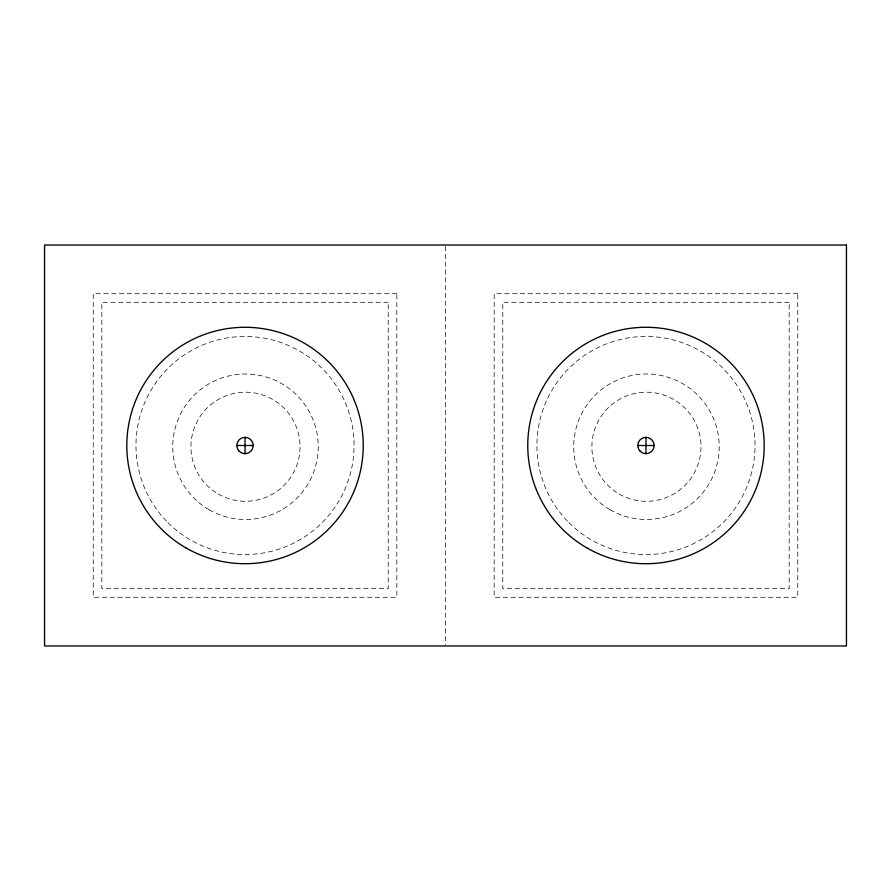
<?xml version="1.0" encoding="UTF-8"?>
<svg xmlns="http://www.w3.org/2000/svg" width="891" height="891" viewBox="0 0 891 891"><rect width="100%" height="100%" fill="white"/><g stroke="black" fill="none" stroke-linecap="round" stroke-linejoin="round"><path stroke-width="0.67" stroke-dasharray="4.46 3.34" d="M445.5 246.417L445.5 644.583M396.818 293.707L93.232 293.707L93.232 597.293L396.818 597.293L396.818 293.707M797.768 293.707L494.182 293.707L494.182 597.293L797.768 597.293L797.768 293.707M388.22 302.305L101.83 302.305L101.83 588.695L388.22 588.695L388.22 302.305M789.17 302.305L502.78 302.305L502.78 588.695L789.17 588.695L789.17 302.305M167.92 522.605A109.036 109.036 0 0 0 350.352 473.722A109.036 109.036 0 0 0 216.803 340.173A109.036 109.036 0 0 0 167.92 522.605M619.167 493.993A54.563 54.563 0 0 0 701.005 446.736A54.563 54.563 0 0 0 619.167 399.491A54.563 54.563 0 0 0 619.167 493.993M568.87 522.605A109.036 109.036 0 0 0 751.302 473.722A109.036 109.036 0 0 0 617.753 340.173A109.036 109.036 0 0 0 568.87 522.605M610.079 509.741A72.739 72.739 0 0 0 719.193 446.736A72.739 72.739 0 0 0 610.079 383.743A72.739 72.739 0 0 0 610.079 509.741M218.217 493.993A54.563 54.563 0 0 0 300.055 446.736A54.563 54.563 0 0 0 218.217 399.491A54.563 54.563 0 0 0 218.217 493.993M209.129 509.741A72.739 72.739 0 0 0 318.243 446.736A72.739 72.739 0 0 0 209.129 383.743A72.739 72.739 0 0 0 209.129 509.741"/><path stroke-width="1.34" d="M236.872 445.5L253.178 445.5M637.822 445.5L654.128 445.5M645.975 437.347L645.975 453.653M245.025 437.347L245.025 453.653M846.45 245.025L44.55 245.025L44.55 645.975L846.45 645.975L846.45 245.025M185.918 547.876A118.213 118.213 0 0 0 363.238 445.5A118.213 118.213 0 0 0 185.918 343.124A118.213 118.213 0 0 0 185.918 547.876M586.868 547.876A118.213 118.213 0 0 0 764.188 445.5A118.213 118.213 0 0 0 586.868 343.124A118.213 118.213 0 0 0 586.868 547.876M640.206 451.269A8.153 8.153 0 0 0 653.849 447.605A8.153 8.153 0 0 0 643.87 437.626A8.153 8.153 0 0 0 640.206 451.269M239.256 451.269A8.153 8.153 0 0 0 252.899 447.605A8.153 8.153 0 0 0 242.92 437.626A8.153 8.153 0 0 0 239.256 451.269"/></g></svg>
